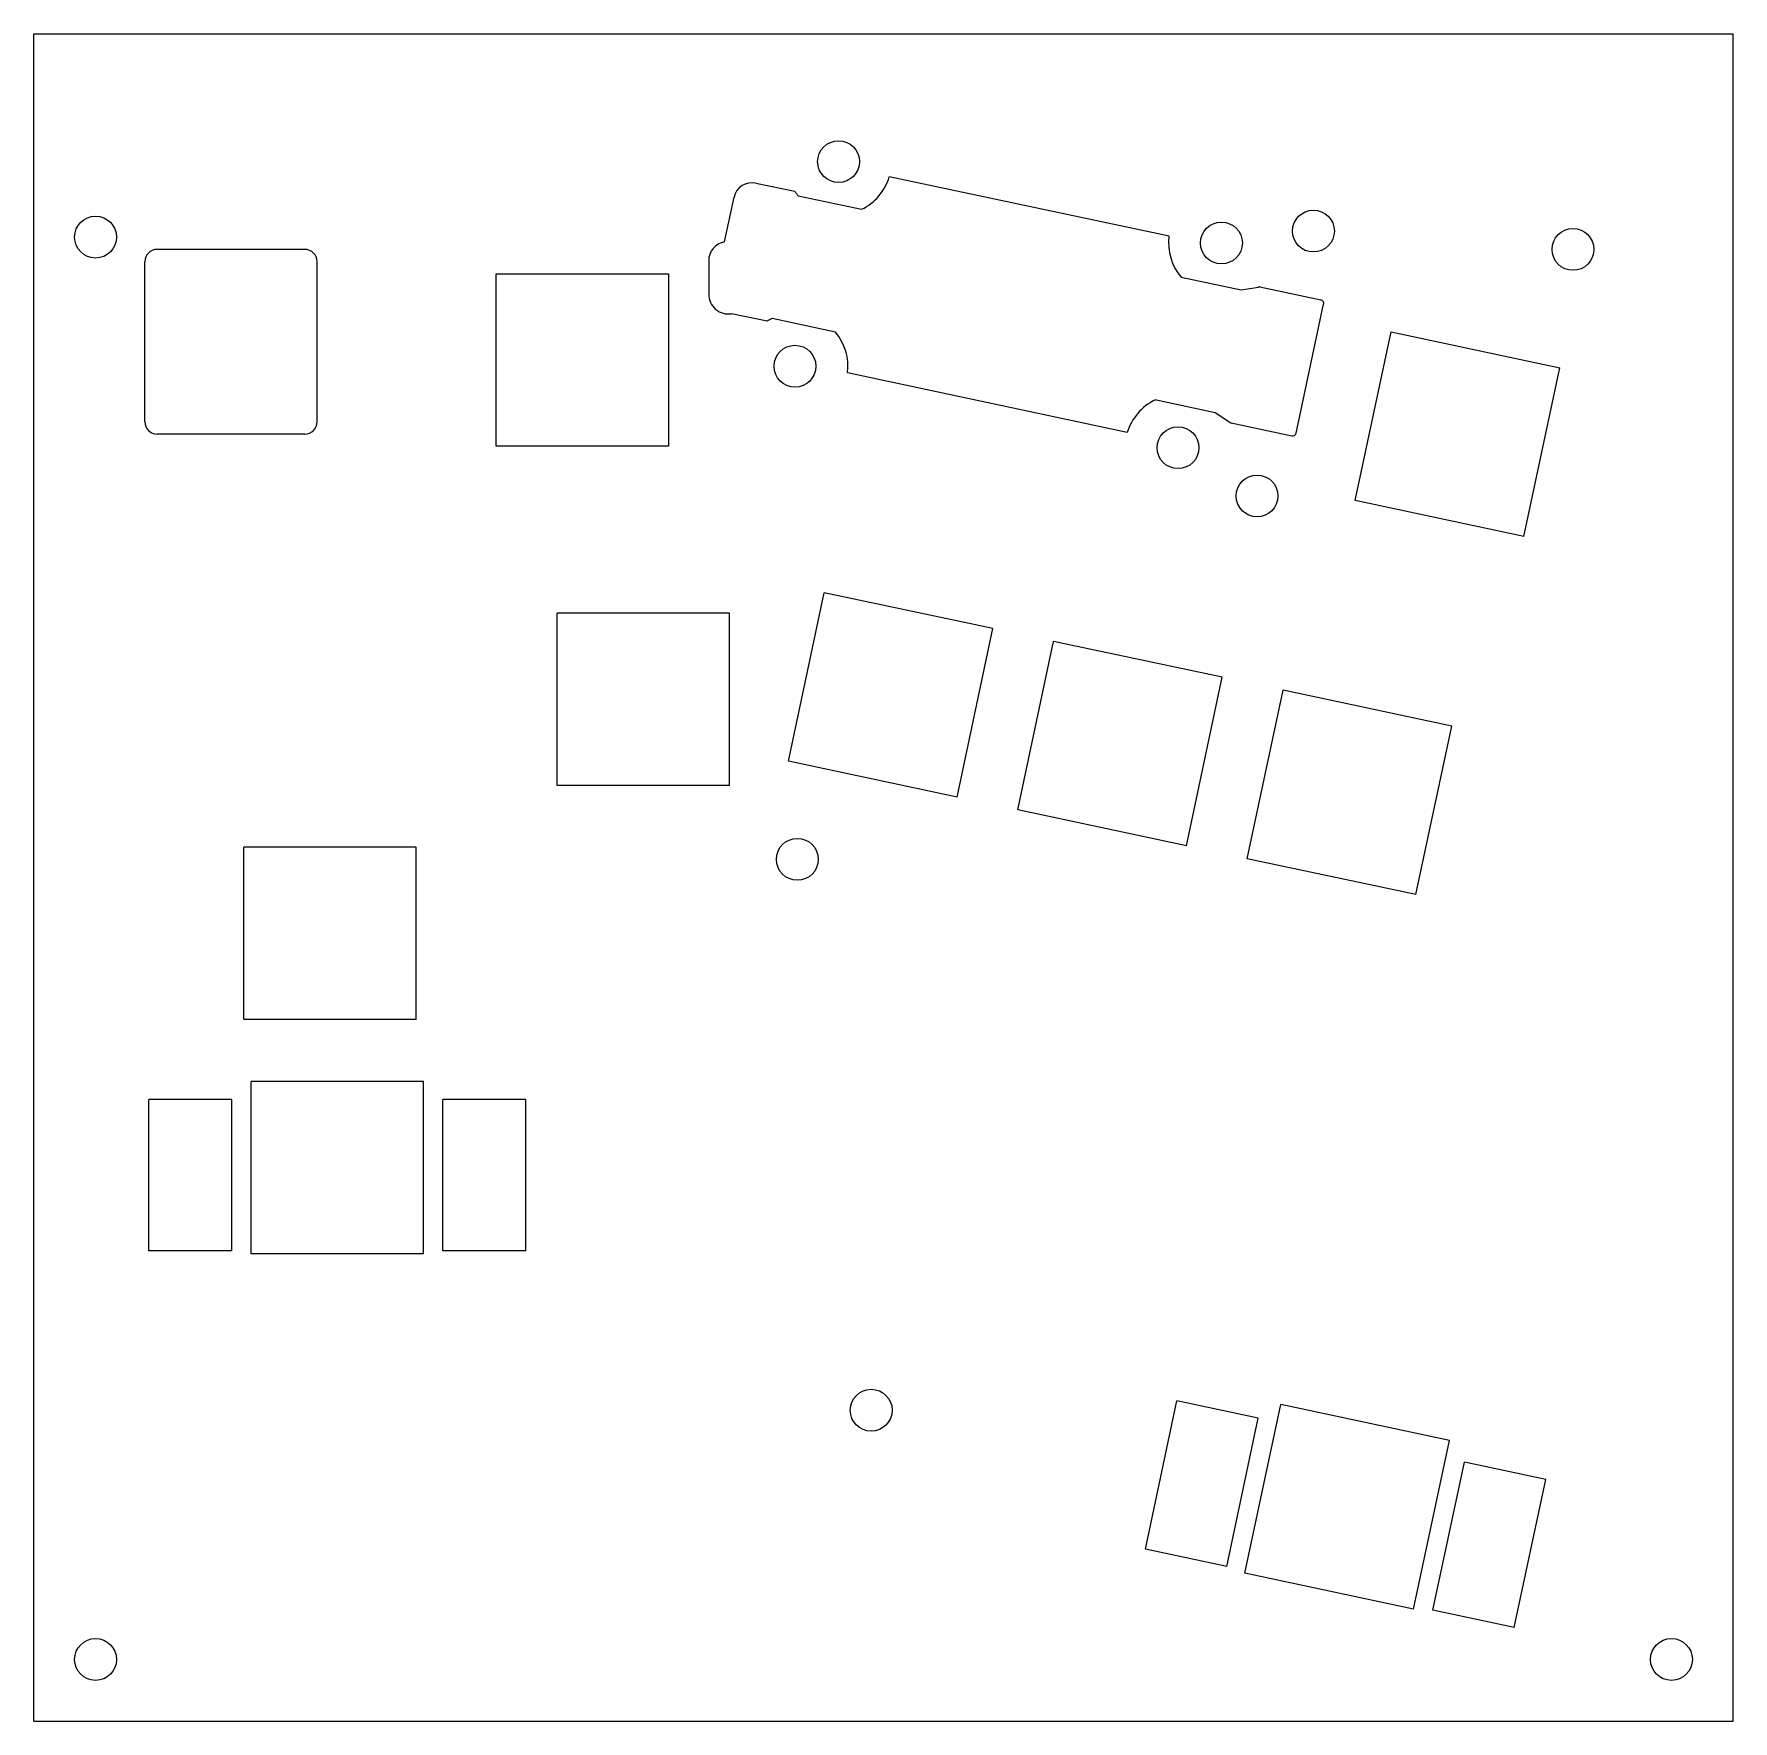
# Model space of a CAD drawing. Header units: millimetres. Extents: x -150 to -12, y -83 to 54.
import ezdxf

# ---------------------------------------------------------------- set-up
doc = ezdxf.new("R2010")
doc.units = ezdxf.units.MM
doc.layers.add('OUTER_AND_FUNCTIONAL_PORTS', color=7, linetype='CONTINUOUS')
doc.layers.add('THROUGH_CUTS', color=3, linetype='CONTINUOUS')

msp = doc.modelspace()

# ---------------------------------------------------------------- linework, layer by layer
at = {"layer": 'OUTER_AND_FUNCTIONAL_PORTS'}
for p, q in [((-150, -83), (-150, 54.05)), ((-150, 54.05), (-12, 54.05)), ((-12, -83), (-12, 54.05)), ((-150, -83), (-12, -83))]:
    msp.add_line(p, q, dxfattribs=at)
at = {"layer": 'THROUGH_CUTS'}
for p, q in [((-91.36, 41.94), (-88.21, 41.27)), ((-57.81, 37.62), (-80.53, 42.45)), ((-93.91, 37.17), (-93.14, 40.79)), ((-87.93, 40.91), (-82.78, 39.81)), ((-128, 36.55), (-140, 36.55)), ((-141, 22.55), (-141, 35.55)), ((-127, 22.55), (-127, 35.55)), ((-112.45, 34.57), (-98.45, 34.57)), ((-112.45, 20.57), (-112.45, 34.57)), ((-98.45, 34.57), (-98.45, 20.57)), ((-95.2, 35.6), (-95.2, 32.9)), ((-56.83, 34.29), (-51.95, 33.26)), ((-51.95, 33.26), (-50.53, 33.48)), ((-50.52, 33.5), (-50.53, 33.48)), ((-50.42, 33.5), (-45.48, 32.45)), ((-47.48, 21.62), (-45.25, 32.09)), ((-90.46, 30.71), (-93.34, 31.32)), ((-84.9, 29.83), (-90.05, 30.93)), ((-42.68, 16.15), (-39.77, 29.85)), ((-39.77, 29.85), (-26.08, 26.94)), ((-61.2, 21.68), (-83.92, 26.51)), ((-28.99, 13.24), (-26.08, 26.94)), ((-54.07, 23.28), (-58.95, 24.32)), ((-52.86, 22.5), (-54.07, 23.28)), ((-52.86, 22.5), (-52.87, 22.48)), ((-47.83, 21.39), (-52.77, 22.44)), ((-128, 21.55), (-140, 21.55)), ((-98.45, 20.57), (-112.45, 20.57)), ((-28.99, 13.24), (-42.68, 16.15)), ((-88.72, -5.03), (-85.81, 8.66)), ((-72.12, 5.75), (-85.81, 8.66)), ((-107.5, -7), (-107.5, 7)), ((-93.5, 7), (-107.5, 7)), ((-93.5, -7), (-93.5, 7)), ((-75.03, -7.94), (-72.12, 5.75)), ((-70.09, -8.99), (-67.18, 4.7)), ((-53.49, 1.79), (-67.18, 4.7)), ((-56.4, -11.9), (-53.49, 1.79)), ((-51.46, -12.95), (-48.55, 0.74)), ((-34.85, -2.17), (-48.55, 0.74)), ((-37.76, -15.86), (-34.85, -2.17)), ((-75.03, -7.94), (-88.72, -5.03)), ((-93.5, -7), (-107.5, -7)), ((-56.4, -11.9), (-70.09, -8.99)), ((-132.95, -26.01), (-132.95, -12.01)), ((-118.95, -12.01), (-132.95, -12.01)), ((-118.95, -26.01), (-118.95, -12.01)), ((-37.76, -15.86), (-51.46, -12.95)), ((-118.95, -26.01), (-132.95, -26.01)), ((-132.35, -45.04), (-132.35, -31.04)), ((-118.35, -31.04), (-132.35, -31.04)), ((-118.35, -45.04), (-118.35, -31.04)), ((-140.67, -44.81), (-140.67, -32.51)), ((-133.92, -32.51), (-140.67, -32.51)), ((-133.92, -44.81), (-133.92, -32.51)), ((-116.79, -44.81), (-116.79, -32.51)), ((-110.04, -32.51), (-116.79, -32.51)), ((-110.04, -44.81), (-110.04, -32.51)), ((-133.92, -44.81), (-140.67, -44.81)), ((-118.35, -45.04), (-132.35, -45.04)), ((-110.04, -44.81), (-116.79, -44.81)), ((-59.72, -69.03), (-57.17, -57)), ((-50.56, -58.41), (-57.17, -57)), ((-51.64, -70.99), (-48.73, -57.29)), ((-35.04, -60.2), (-48.73, -57.29)), ((-53.12, -70.44), (-50.56, -58.41)), ((-37.95, -73.9), (-35.04, -60.2)), ((-36.37, -74), (-33.81, -61.97)), ((-27.21, -63.37), (-33.81, -61.97)), ((-29.77, -75.4), (-27.21, -63.37)), ((-53.12, -70.44), (-59.72, -69.03)), ((-37.95, -73.9), (-51.64, -70.99)), ((-29.77, -75.4), (-36.37, -74))]:
    msp.add_line(p, q, dxfattribs=at)
for centre in [(-84.65, 43.68), (-145, 37.55), (-53.55, 37.07), (-46.08, 38.04), (-25, 36.55), (-88.19, 27.06), (-57.08, 20.44), (-50.66, 16.52), (-88, -13), (-82, -57.75), (-145, -78), (-17, -78)]:
    msp.add_circle(centre, 1.7, dxfattribs=at)
for centre, radius, start, end in [((-91.67, 40.47), 1.5, 438, 528), ((-84.65, 43.68), 4.3, 295.7492, 343.3312), ((-84.65, 43.68), 4.3, 214.1313, 220.2508), ((-53.55, 37.07), 4.3, 172.6688, 220.2508), ((-140, 35.55), 1, 90, 180), ((-128, 35.55), 1, 0, 90), ((-93.6, 35.6), 1.6, 101.0898, 180), ((-50.48, 33.2), 0.3, 438, 457.4712), ((-93.6, 32.9), 1.6, 180, 279.3236), ((-45.54, 32.15), 0.3, -12, 78), ((-88.19, 27.06), 4.3, 115.7492, 121.8687), ((-88.19, 27.06), 4.3, -7.3312, 40.2508), ((-57.08, 20.44), 4.3, 115.7492, 163.3312), ((-140, 22.55), 1, -180, -90), ((-128, 22.55), 1, 270, 360), ((-52.71, 22.74), 0.3, 238.5288, 258), ((-47.77, 21.69), 0.3, 258, 348)]:
    msp.add_arc(centre, radius, start, end, dxfattribs=at)

doc.saveas('drawing.dxf')
